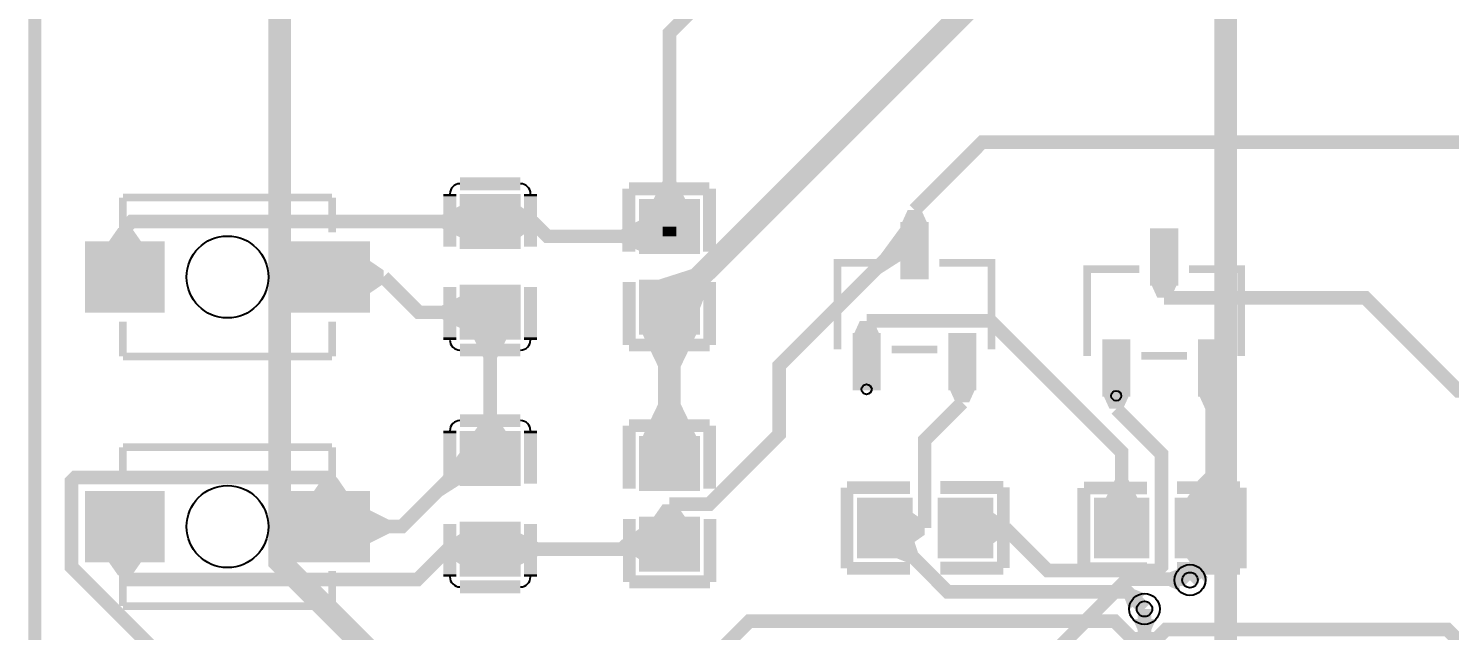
# Model space of a CAD drawing. Header units: millimetres. Extents: x 0 to 114, y -5 to 100.
# Drawn here: x -0.13 to 28.07, y 16.96 to 28.91 of the extents above; entities that cross this region are included whole.
import ezdxf

# ---------------------------------------------------------------- set-up
doc = ezdxf.new("R2010")
doc.units = ezdxf.units.MM
for name, color, linetype, true_color in [('BoardOutLine', 7, 'Continuous', 0xff00ff), ('BottomLayer', 7, 'Continuous', 0x0000ff), ('Document', 7, 'Continuous', 0xffffff), ('Hole', 7, 'Continuous', 0x222222), ('Multi-Layer', 7, 'Continuous', 0xc0c0c0), ('TopLayer', 7, 'Continuous', 0xff0000), ('TopPasteMaskLayer', 7, 'Continuous', 0x808080), ('TopSilkLayer', 7, 'Continuous', 0xffcc00), ('TopSolderMaskLayer', 7, 'Continuous', 0x800080)]:
    doc.layers.add(name, color=color, linetype=linetype, true_color=true_color)

msp = doc.modelspace()

# ---------------------------------------------------------------- hatches: boundary and pattern name
at = {"layer": 'BottomLayer'}
for points in [[(22.72651029999986, 18.2009770599999), (22.710317800000098, 17.74375927999995), (22.50026233999995, 17.84492493999994), (22.5098254400001, 18.11492693999992)], [(21.788013320000005, 17.188949619999903), (22.24551811999993, 17.188949619999903), (22.151766719999955, 16.975447379999878), (21.88176471999998, 16.975447379999878)]]:
    msp.add_hatch(color=256, dxfattribs=at).paths.add_polyline_path(points)
at = {"layer": 'TopLayer'}
for points in [[(12.253854079999996, 25.47782559999996), (12.928859079999825, 25.47782559999996), (12.726357580000126, 25.882828599999925), (12.456355579999922, 25.882828599999925)], [(8.485372920000032, 24.740222299999914), (8.485372920000032, 25.41522729999997), (8.080369919999953, 25.212725800000044), (8.080369919999953, 24.942723799999953)], [(9.585375799999952, 25.577723799999944), (9.585375799999952, 24.577725800000053), (8.485352600000056, 24.577725800000053), (8.485352600000056, 25.577723799999944)], [(9.585398659999896, 25.41522729999997), (9.585398659999896, 24.740222299999914), (9.874808799999869, 24.942723799999953), (9.874808799999869, 25.212725800000044)], [(12.041352599999868, 24.477827599999955), (12.041352599999868, 25.47782559999996), (13.141375799999992, 25.47782559999996), (13.141375799999992, 24.477827599999955)], [(12.041372920000072, 24.477822520000018), (12.041372920000072, 25.12364799999989), (11.636369919999993, 24.921146499999963), (11.636369919999993, 24.651144499999987)], [(17.71991121999997, 25.01924891999988), (17.187974260000033, 25.01924891999988), (17.318941740000014, 25.308595559999958), (17.58894373999999, 25.308595559999958)], [(1.4507286199999498, 24.65784248), (2.1257336199998917, 24.65784248), (1.9232321200000797, 24.94719165999993), (1.6532301199999893, 24.94719165999993)], [(17.187974260000033, 24.97630767999999), (17.187974260000033, 24.301302679999935), (16.782971259999954, 24.042883080000024), (16.782971259999954, 24.42472381999994)], [(17.187951400000088, 23.981740199999876), (17.71992899999998, 23.981740199999876), (17.71992899999998, 25.019254000000046), (17.187951400000088, 25.019254000000046)], [(22.140951400000063, 23.854740199999924), (22.672928999999954, 23.854740199999924), (22.672928999999954, 24.89225399999998), (22.140951400000063, 24.89225399999998)], [(2.5530301999999665, 24.657862799999975), (2.5530301999999665, 23.297845199999983), (1.0230358000000024, 23.297845199999983), (1.0230358000000024, 24.657862799999975)], [(5.093030200000044, 24.657862799999975), (5.093030200000044, 23.297845199999983), (6.623024599999894, 23.297845199999983), (6.623024599999894, 24.657862799999975)], [(6.6230372999999645, 23.640381979999916), (6.6230372999999645, 24.31538697999997), (6.918523120000032, 24.11288547999993), (6.918523120000032, 23.842883479999955)], [(12.231700200000091, 23.877798319999897), (13.141398659999936, 23.215876859999867), (13.396615320000024, 23.86497385999985), (13.028239119999967, 24.133012440000016)], [(9.585375799999952, 23.77762580000001), (9.585375799999952, 22.77762779999989), (8.485352600000056, 22.77762779999989), (8.485352600000056, 23.77762580000001)], [(12.041352599999868, 22.87783079999997), (12.041352599999868, 23.877828799999975), (13.141375799999992, 23.877828799999975), (13.141375799999992, 22.87783079999997)], [(22.14091330000008, 23.854730039999936), (22.6729721800001, 23.854730039999936), (22.541943739999965, 23.56538339999986), (22.27194173999999, 23.56538339999986)], [(8.485372920000032, 22.940147159999924), (8.485372920000032, 23.615152159999866), (8.080369919999953, 23.41265065999994), (8.080369919999953, 23.142648659999963)], [(13.141398659999936, 22.877858739999965), (12.041372920000072, 22.877858739999965), (12.366350679999982, 22.202841039999953), (12.816362479999839, 22.202841039999953)], [(16.76995376000002, 22.81671585999993), (16.237955839999927, 22.81671585999993), (16.368984280000063, 23.106186959999945), (16.638986279999813, 23.106186959999945)], [(9.372859080000012, 22.77764811999998), (8.697854079999956, 22.77764811999998), (8.900355579999882, 22.372645119999902), (9.170357580000086, 22.372645119999902)], [(16.237940599999888, 21.779229999999984), (16.76994359999992, 21.779229999999984), (16.76994359999992, 22.816743799999927), (16.237940599999888, 22.816743799999927)], [(18.13793679999992, 21.779229999999984), (18.669939799999952, 21.779229999999984), (18.669939799999952, 22.816743799999927), (18.13793679999992, 22.816743799999927)], [(21.190940599999863, 21.652229999999918), (21.722943599999894, 21.652229999999918), (21.722943599999894, 22.68974379999986), (21.190940599999863, 22.68974379999986)], [(23.090936799999895, 21.652229999999918), (23.622939799999926, 21.652229999999918), (23.622939799999926, 22.68974379999986), (23.090936799999895, 22.68974379999986)], [(18.137931719999983, 21.779260479999948), (18.66992963999985, 21.779260479999948), (18.53890119999994, 21.489974800000027), (18.268899199999964, 21.489974800000027)], [(12.041372920000072, 20.778701139999953), (13.141398659999936, 20.778701139999953), (12.816362479999839, 21.453718839999965), (12.366350679999982, 21.453718839999965)], [(21.190892340000005, 21.652260479999995), (21.722953759999996, 21.652260479999995), (21.59192277999989, 21.36297479999996), (21.321920779999914, 21.36297479999996)], [(23.090931719999958, 21.652260479999995), (23.622993140000176, 21.652260479999995), (23.49196216000007, 21.36297479999996), (23.221960160000094, 21.36297479999996)], [(8.697854079999956, 20.87885080000001), (9.372859080000012, 20.87885080000001), (9.170357580000086, 21.174273119999953), (8.900355579999882, 21.174273119999953)], [(8.485352600000056, 19.87887820000003), (8.485352600000056, 20.878876199999922), (9.585375799999952, 20.878876199999922), (9.585375799999952, 19.87887820000003)], [(13.141375799999992, 20.778673199999957), (13.141375799999992, 19.778675199999952), (12.041352599999868, 19.778675199999952), (12.041352599999868, 20.778673199999957)], [(8.485372920000032, 19.88923123999996), (8.485372920000032, 20.564236240000014), (8.080369919999953, 20.012652379999963), (8.080369919999953, 19.630811640000047)], [(6.195562920000043, 19.704842480000025), (5.5205579199999875, 19.704842480000025), (5.723059419999913, 20.000267339999937), (5.99306141999989, 20.000267339999937)], [(21.22744548000003, 19.54615597999998), (21.902450480000084, 19.54615597999998), (21.69994897999993, 19.951158979999946), (21.42994698000018, 19.951158979999946)], [(22.827594679999834, 19.54615597999998), (23.50259967999989, 19.54615597999998), (23.300098179999964, 19.835441660000015), (23.030096179999987, 19.835441660000015)], [(2.5530301999999665, 19.704862799999887), (2.5530301999999665, 18.34484520000001), (1.0230358000000024, 18.34484520000001), (1.0230358000000024, 19.704862799999887)], [(5.093030200000044, 19.704862799999887), (5.093030200000044, 18.34484520000001), (6.623024599999894, 18.34484520000001), (6.623024599999894, 19.704862799999887)], [(12.253854079999996, 19.17867385999989), (12.928859079999825, 19.17867385999989), (12.726357580000126, 19.468144960000018), (12.456355579999922, 19.468144960000018)], [(16.366108999999938, 19.546163599999886), (17.366106999999943, 19.546163599999886), (17.366106999999943, 18.44614039999999), (16.366108999999938, 18.44614039999999)], [(17.966105800000037, 19.546163599999886), (18.96610380000004, 19.546163599999886), (18.96610380000004, 18.44614039999999), (17.966105800000037, 18.44614039999999)], [(22.06495459999985, 18.44614039999999), (21.064956599999846, 18.44614039999999), (21.064956599999846, 19.546163599999886), (22.06495459999985, 19.546163599999886)], [(23.66495139999995, 18.44614039999999), (22.664953399999945, 18.44614039999999), (22.664953399999945, 19.546163599999886), (23.66495139999995, 19.546163599999886)], [(6.6230372999999645, 18.68738197999994), (6.6230372999999645, 19.362386979999997), (7.028040300000043, 19.159885479999957), (7.028040300000043, 18.88988347999998)], [(13.141375799999992, 19.178676399999972), (13.141375799999992, 18.178678399999853), (12.041352599999868, 18.178678399999853), (12.041352599999868, 19.178676399999972)], [(17.36613494000005, 19.333677360000024), (17.36613494000005, 18.65867235999997), (17.655603499999984, 18.861173859999894), (17.655603499999984, 19.131175859999985)], [(18.966098719999877, 19.333677360000024), (18.966098719999877, 18.65867235999997), (19.255569820000005, 18.861173859999894), (19.255569820000005, 19.131175859999985)], [(8.485372920000032, 18.24139353999999), (8.485372920000032, 18.916398539999932), (8.196150740000007, 18.713897039999893), (8.196150740000007, 18.44389504000003)], [(8.485352600000056, 18.078780199999983), (8.485352600000056, 19.078778199999988), (9.585375799999952, 19.078778199999988), (9.585375799999952, 18.078780199999983)], [(9.585398659999896, 18.916398539999932), (9.585398659999896, 18.24139353999999), (9.990401659999975, 18.44389504000003), (9.990401659999975, 18.713897039999893)], [(12.041372920000072, 18.341172359999973), (12.041372920000072, 19.01617736000003), (11.752150740000047, 18.81367585999999), (11.752150740000047, 18.5436738599999)], [(17.36613494000005, 18.996990199999914), (16.976023959999907, 18.44613023999989), (17.362650059999964, 18.291296919999922), (17.52095556000006, 18.514834699999938)], [(2.1257336199998917, 18.344865519999985), (1.4507286199999498, 18.344865519999985), (1.6532301199999893, 18.05564333999996), (1.9232321200000797, 18.05564333999996)], [(23.50259967999989, 18.44613023999989), (22.827594679999834, 18.44613023999989), (23.030096179999987, 18.156969019999906), (23.300098179999964, 18.156969019999906)], [(23.219872280000004, 17.90937998000004), (22.937957680000068, 18.269704380000007), (23.05947381999988, 18.291970019999894), (23.27072054000007, 18.02196802000003)], [(22.035863980000045, 17.69509542000003), (21.712359420000098, 17.371590859999856), (21.62768343999994, 17.58885229999987), (21.818602540000143, 17.77977139999996)]]:
    msp.add_hatch(color=256, dxfattribs=at).paths.add_polyline_path(points)
at = {"layer": 'TopPasteMaskLayer'}
for points in [[(9.585375799999952, 25.577723799999944), (9.585375799999952, 24.577725800000053), (8.485352600000056, 24.577725800000053), (8.485352600000056, 25.577723799999944)], [(12.041352599999868, 24.477827599999955), (12.041352599999868, 25.47782559999996), (13.141375799999992, 25.47782559999996), (13.141375799999992, 24.477827599999955)], [(17.187951400000088, 23.981740199999876), (17.71992899999998, 23.981740199999876), (17.71992899999998, 25.019254000000046), (17.187951400000088, 25.019254000000046)], [(22.140951400000063, 23.854740199999924), (22.672928999999954, 23.854740199999924), (22.672928999999954, 24.89225399999998), (22.140951400000063, 24.89225399999998)], [(2.5530301999999665, 24.657862799999975), (2.5530301999999665, 23.297845199999983), (1.0230358000000024, 23.297845199999983), (1.0230358000000024, 24.657862799999975)], [(5.093030200000044, 24.657862799999975), (5.093030200000044, 23.297845199999983), (6.623024599999894, 23.297845199999983), (6.623024599999894, 24.657862799999975)], [(9.585375799999952, 23.77762580000001), (9.585375799999952, 22.77762779999989), (8.485352600000056, 22.77762779999989), (8.485352600000056, 23.77762580000001)], [(12.041352599999868, 22.87783079999997), (12.041352599999868, 23.877828799999975), (13.141375799999992, 23.877828799999975), (13.141375799999992, 22.87783079999997)], [(16.237940599999888, 21.779229999999984), (16.76994359999992, 21.779229999999984), (16.76994359999992, 22.816743799999927), (16.237940599999888, 22.816743799999927)], [(18.13793679999992, 21.779229999999984), (18.669939799999952, 21.779229999999984), (18.669939799999952, 22.816743799999927), (18.13793679999992, 22.816743799999927)], [(21.190940599999863, 21.652229999999918), (21.722943599999894, 21.652229999999918), (21.722943599999894, 22.68974379999986), (21.190940599999863, 22.68974379999986)], [(23.090936799999895, 21.652229999999918), (23.622939799999926, 21.652229999999918), (23.622939799999926, 22.68974379999986), (23.090936799999895, 22.68974379999986)], [(8.485352600000056, 19.87887820000003), (8.485352600000056, 20.878876199999922), (9.585375799999952, 20.878876199999922), (9.585375799999952, 19.87887820000003)], [(13.141375799999992, 20.778673199999957), (13.141375799999992, 19.778675199999952), (12.041352599999868, 19.778675199999952), (12.041352599999868, 20.778673199999957)], [(2.5530301999999665, 19.704862799999887), (2.5530301999999665, 18.34484520000001), (1.0230358000000024, 18.34484520000001), (1.0230358000000024, 19.704862799999887)], [(5.093030200000044, 19.704862799999887), (5.093030200000044, 18.34484520000001), (6.623024599999894, 18.34484520000001), (6.623024599999894, 19.704862799999887)], [(16.366108999999938, 19.546163599999886), (17.366106999999943, 19.546163599999886), (17.366106999999943, 18.44614039999999), (16.366108999999938, 18.44614039999999)], [(17.966105800000037, 19.546163599999886), (18.96610380000004, 19.546163599999886), (18.96610380000004, 18.44614039999999), (17.966105800000037, 18.44614039999999)], [(22.06495459999985, 18.44614039999999), (21.064956599999846, 18.44614039999999), (21.064956599999846, 19.546163599999886), (22.06495459999985, 19.546163599999886)], [(23.66495139999995, 18.44614039999999), (22.664953399999945, 18.44614039999999), (22.664953399999945, 19.546163599999886), (23.66495139999995, 19.546163599999886)], [(13.141375799999992, 19.178676399999972), (13.141375799999992, 18.178678399999853), (12.041352599999868, 18.178678399999853), (12.041352599999868, 19.178676399999972)], [(8.485352600000056, 18.078780199999983), (8.485352600000056, 19.078778199999988), (9.585375799999952, 19.078778199999988), (9.585375799999952, 18.078780199999983)]]:
    msp.add_hatch(color=256, dxfattribs=at).paths.add_polyline_path(points)
at = {"layer": 'TopSolderMaskLayer'}
for points in [[(9.641264832258116, 25.62391031026391), (9.641264832258116, 24.531548673900375), (8.42947905161293, 24.531548673900375), (8.42947905161293, 25.62391031026391)], [(11.98547905161297, 24.43164343577712), (11.98547905161297, 25.524005072140653), (13.197264832258156, 25.524005072140653), (13.197264832258156, 24.43164343577712)], [(17.174931148323026, 23.93219655712562), (17.732956713852104, 23.93219655712562), (17.732956713852104, 25.068780665075224), (17.174931148323026, 25.068780665075224)], [(22.127931148323, 23.80519655712567), (22.68595671385208, 23.80519655712567), (22.68595671385208, 24.94178066507527), (22.127931148323, 24.94178066507527)], [(2.5784259832524867, 24.683263274385013), (2.5784259832524867, 23.272444725614946), (0.9976315832525415, 23.272444725614946), (0.9976315832525415, 24.683263274385013)], [(5.067631043349479, 24.683263274385013), (5.067631043349479, 23.272444725614946), (6.648425443349538, 23.272444725614946), (6.648425443349538, 24.683263274385013)], [(9.641264832258116, 23.823812310263975), (9.641264832258116, 22.731450673900213), (8.42947905161293, 22.731450673900213), (8.42947905161293, 23.823812310263975)], [(11.98547905161297, 22.83164194369499), (11.98547905161297, 23.92400358005864), (13.197264832258156, 23.92400358005864), (13.197264832258156, 22.83164194369499)], [(16.224917860931214, 21.729703334924807), (16.78297007015624, 21.729703334924807), (16.78297007015624, 22.86628744287418), (16.224917860931214, 22.86628744287418)], [(18.124917792018664, 21.729703334924807), (18.68297000124369, 21.729703334924807), (18.68297000124369, 22.86628744287418), (18.124917792018664, 22.86628744287418)], [(21.177917860931416, 21.60270333492474), (21.735970070156213, 21.60270333492474), (21.735970070156213, 22.739287442874115), (21.177917860931416, 22.739287442874115)], [(23.077917792018866, 21.60270333492474), (23.63597000124389, 21.60270333492474), (23.63597000124389, 22.739287442874115), (23.077917792018866, 22.739287442874115)], [(8.42947905161293, 19.832691689736066), (8.42947905161293, 20.9250533260996), (9.641264832258116, 20.9250533260996), (9.641264832258116, 19.832691689736066)], [(13.197264832258156, 20.82486205630505), (13.197264832258156, 19.732500419941402), (11.98547905161297, 19.732500419941402), (11.98547905161297, 20.82486205630505)], [(2.5784259832524867, 19.730263274385038), (2.5784259832524867, 18.31944472561497), (0.9976315832525415, 18.31944472561497), (0.9976315832525415, 19.730263274385038)], [(5.067631043349479, 19.730263274385038), (5.067631043349479, 18.31944472561497), (6.648425443349538, 18.31944472561497), (6.648425443349538, 19.730263274385038)], [(16.315308999999957, 19.59696477302043), (17.416906999999924, 19.59696477302043), (17.416906999999924, 18.395339226979445), (16.315308999999957, 18.395339226979445)], [(17.915310961290402, 19.59696477302043), (19.01690896129014, 19.59696477302043), (19.01690896129014, 18.395339226979445), (17.915310961290402, 18.395339226979445)], [(22.115764922580524, 18.395339226979445), (21.014166922580557, 18.395339226979445), (21.014166922580557, 19.59696477302043), (22.115764922580524, 19.59696477302043)], [(23.71574107741924, 18.395339226979445), (22.6141430774195, 18.395339226979445), (22.6141430774195, 19.59696477302043), (23.71574107741924, 19.59696477302043)], [(13.197264832258156, 19.22486056422281), (13.197264832258156, 18.13249892785916), (11.98547905161297, 18.13249892785916), (11.98547905161297, 19.22486056422281)], [(8.42947905161293, 18.03259368973613), (8.42947905161293, 19.124955326099666), (9.641264832258116, 19.124955326099666), (9.641264832258116, 18.03259368973613)]]:
    msp.add_hatch(color=256, dxfattribs=at).paths.add_polyline_path(points)

# ---------------------------------------------------------------- linework, layer by layer
at = {"layer": 'BoardOutLine', "const_width": 0.254}
msp.add_lwpolyline([(0, 99.99979999999994), (100.20300000000009, 99.94899999999996), (100.07599999999991, 0), (0, 0), (0, 99.99979999999994)], close=True, dxfattribs=at)
at = {"layer": 'BottomLayer'}
for points, const_width in [([(8.145602200000098, 15.045232800000008), (4.860620199999971, 18.33021480000002), (4.860620199999971, 43.272506799999974), (3.4290761999999404, 44.70405079999989)], 0.4500118), ([(20.44707619999997, 35.05205079999996), (23.62588620000008, 31.873240799999962), (23.62588620000008, 9.092996799999923), (22.108744199999933, 7.575854800000002)], 0.4500118), ([(22.92002019999984, 17.965216800000007), (22.905288199999973, 17.97994879999999), (21.675166199999808, 17.97994879999999), (15.301544199999967, 11.60632679999992), (15.301544199999967, 6.0132467999999335)], 0.27000199999999996), ([(18.916980200000012, 5.931966800000055), (22.01679619999993, 9.031782799999974), (22.01679619999993, 17.390668799999958)], 0.27000199999999996)]:
    msp.add_lwpolyline(points, dxfattribs=dict(at, const_width=const_width))
at = {"layer": 'Document'}
for centre in [(16.503904000000034, 21.74925799999994), (21.45690399999978, 21.622257999999988)]:
    msp.add_circle(centre, 0.10007600000000001, dxfattribs=at)
at = {"layer": 'Hole'}
for centre in [(22.92002019999984, 17.965216800000007), (22.01679619999993, 17.390668799999958)]:
    msp.add_circle(centre, 0.15250160000000001, dxfattribs=at)
at = {"layer": 'Multi-Layer'}
for centre in [(22.92002019999984, 17.965216800000007), (22.01679619999993, 17.390668799999958)]:
    msp.add_circle(centre, 0.30500320000000003, dxfattribs=at)
at = {"layer": 'TopLayer'}
for points, const_width in [([(12.590780000000109, 24.978359999999952), (12.590780000000109, 28.81883999999991), (19.997419999999806, 36.228020000000015), (26.52013999999997, 36.228020000000015), (29.59861999999987, 33.146999999999935)], 0.27000199999999996), ([(20.447000000000003, 35.05199999999991), (20.447000000000003, 31.234379999999874), (12.590780000000109, 23.37815999999998)], 0.4500118), ([(56.49975999999981, 4.696459999999888), (56.029859999999985, 4.696459999999888), (50.970179999999914, 9.758680000000027), (50.970179999999914, 12.263119999999958), (44.561759999999936, 18.668999999999983), (40.548560000000066, 18.668999999999983), (32.56533999999999, 26.65476000000001), (18.798540000000116, 26.65476000000001), (17.45487999999989, 25.308559999999943)], 0.27000199999999996), ([(17.45487999999989, 24.904700000000048), (17.45487999999989, 25.308559999999943)], 0.27000199999999996), ([(9.034780000000069, 25.07741999999996), (1.917699999999968, 25.07741999999996), (1.788159999999948, 24.94787999999994)], 0.27000199999999996), ([(9.034780000000069, 25.07741999999996), (9.875519999999938, 25.07741999999996)], 0.27000199999999996), ([(12.590780000000109, 24.785319999999956), (10.167620000000056, 24.785319999999956), (9.875519999999938, 25.07741999999996)], 0.27000199999999996), ([(12.59136419999993, 24.882144799999992), (12.59136419999993, 24.977902800000038)], 0.27000199999999996), ([(1.788159999999948, 23.97759999999994), (1.788159999999948, 24.94787999999994)], 0.27000199999999996), ([(17.45487999999989, 24.904700000000048), (14.76755999999989, 22.217379999999935), (14.76755999999989, 20.853399999999965), (13.380719999999997, 19.469100000000026), (12.590780000000109, 19.469100000000026)], 0.27000199999999996), ([(12.59136419999993, 24.882144799999992), (12.59136419999993, 24.78613280000002)], 0.27000199999999996), ([(17.45394019999992, 24.50063679999994), (17.45394019999992, 24.904750799999988)], 0.27000199999999996), ([(22.40788000000009, 24.373839999999973), (22.40788000000009, 23.566119999999955)], 0.27000199999999996), ([(5.857239999999933, 23.97759999999994), (6.918959999999856, 23.97759999999994)], 0.27000199999999996), ([(9.034780000000069, 23.276559999999904), (7.6200000000000045, 23.276559999999904), (6.918959999999856, 23.97759999999994)], 0.27000199999999996), ([(35.41885220000006, 18.666002799999887), (32.36780420000002, 21.717050799999924), (28.248178200000098, 21.717050799999924), (26.399820200000136, 23.5654088), (22.406940199999895, 23.5654088)], 0.27000199999999996), ([(9.034780000000069, 21.173440000000028), (9.034780000000069, 23.276559999999904)], 0.27000199999999996), ([(12.590780000000109, 23.37815999999998), (12.590780000000109, 20.279359999999997)], 0.4500118), ([(16.50491999999997, 23.106379999999945), (18.9611000000001, 23.106379999999945), (21.564599999999814, 20.500339999999937), (21.564599999999814, 18.996659999999906)], 0.27000199999999996), ([(16.50491999999997, 22.298659999999927), (16.50491999999997, 23.106379999999945)], 0.27000199999999996), ([(18.404840000000036, 22.298659999999927), (18.404840000000036, 21.490940000000023)], 0.27000199999999996), ([(21.457919999999945, 22.171659999999974), (21.457919999999945, 21.363939999999957)], 0.27000199999999996), ([(23.35784000000001, 22.171659999999974), (23.35784000000001, 21.363939999999957)], 0.27000199999999996), ([(18.40390019999984, 21.489974800000027), (17.655616200000054, 20.7416907999999), (17.655616200000054, 18.996202799999992)], 0.27000199999999996), ([(21.456980199999975, 21.36297479999996), (22.354616199999896, 20.465338799999927), (22.354616199999896, 18.235726799999952), (22.27562219999993, 18.156732799999986), (20.09503219999999, 18.156732799999986), (19.255562199999872, 18.996202799999992)], 0.27000199999999996), ([(23.165130199999908, 19.835418799999957), (23.35690020000004, 20.027188799999976), (23.35690020000004, 21.36297479999996)], 0.27000199999999996), ([(9.034780000000069, 20.777199999999993), (9.034780000000069, 21.173440000000028)], 0.27000199999999996), ([(9.034780000000069, 20.777199999999993), (7.284719999999993, 19.024599999999964), (5.857239999999933, 19.024599999999964)], 0.27000199999999996), ([(9.03536419999989, 20.378978799999913), (9.03536419999989, 20.776742799999965)], 0.27000199999999996), ([(7.268286200000034, 15.973602799999867), (2.976956200000018, 15.973602799999867), (0.7275322000000415, 18.223026799999957), (0.7275322000000415, 19.92177879999997), (0.8060181999999259, 20.000264799999968), (5.858078200000023, 20.000264799999968)], 0.27000199999999996), ([(5.857239999999933, 19.024599999999964), (5.857239999999933, 19.999959999999874)], 0.27000199999999996), ([(23.1647999999999, 18.996659999999906), (23.1647999999999, 19.83486000000005)], 0.27000199999999996), ([(12.590780000000109, 18.67915999999991), (12.590780000000109, 19.469100000000026)], 0.27000199999999996), ([(1.788159999999948, 19.024599999999964), (1.788159999999948, 18.05686000000003)], 0.27000199999999996), ([(16.86618420000002, 18.996202799999992), (17.260900200000037, 18.996202799999992)], 0.27000199999999996), ([(17.261840000000007, 18.996659999999906), (17.655540000000087, 18.996659999999906)], 0.27000199999999996), ([(17.261840000000007, 18.996659999999906), (17.261840000000007, 18.585179999999923), (18.112739999999917, 17.731739999999945), (21.676360000000045, 17.731739999999945), (22.016719999999964, 17.391379999999913)], 0.27000199999999996), ([(18.46579999999983, 18.996659999999906), (19.255739999999946, 18.996659999999906)], 0.27000199999999996), ([(23.1647999999999, 18.996659999999906), (23.1647999999999, 18.155919999999924)], 0.27000199999999996), ([(8.196148200000039, 18.57888079999998), (7.5916281999999455, 17.974360799999886), (1.8695161999999073, 17.974360799999886), (1.7882362000000285, 18.055640799999992)], 0.27000199999999996), ([(9.034780000000069, 18.580100000000016), (8.196579999999926, 18.580100000000016)], 0.27000199999999996), ([(11.752579999999966, 18.67915999999991), (11.653519999999958, 18.580100000000016), (9.034780000000069, 18.580100000000016)], 0.27000199999999996), ([(12.590780000000109, 18.67915999999991), (11.752579999999966, 18.67915999999991)], 0.27000199999999996), ([(23.165130199999908, 18.156986799999913), (23.111790199999973, 18.156986799999913), (22.92002019999984, 17.965216800000007)], 0.27000199999999996), ([(14.350999999999999, 14.262100000000032), (13.561059999999884, 15.052040000000034), (13.561059999999884, 16.532860000000028), (14.175740000000019, 17.14754000000005), (21.42743999999982, 17.14754000000005), (21.7728800000001, 16.802099999999996), (22.260560000000055, 16.802099999999996), (22.44090000000017, 16.982439999999997), (28.026359999999954, 16.982439999999997), (28.22447999999997, 16.78431999999998), (28.22447999999997, 16.151859999999942), (27.802839999999946, 15.730219999999917), (19.311619999999834, 15.730219999999917), (19.12620000000004, 15.913099999999986)], 0.27000199999999996)]:
    msp.add_lwpolyline(points, dxfattribs=dict(at, const_width=const_width))
at = {"layer": 'TopSilkLayer'}
for points, const_width in [([(9.635388399999897, 25.827761399999986), (8.435365400000023, 25.827761399999986)], 0.254), ([(8.235340399999927, 25.627736400000003), (8.235340399999927, 25.57774919999997)], 0.254), ([(8.235340399999927, 24.577725800000053), (8.235340399999927, 25.57774919999997)], 0.254), ([(9.83538800000008, 25.627761799999917), (9.83538800000008, 25.57774919999997)], 0.254), ([(9.83538800000008, 24.577725800000053), (9.83538800000008, 25.57774919999997)], 0.254), ([(11.78623499999992, 24.478411800000003), (11.78623499999992, 25.72837119999997)], 0.254), ([(11.78623499999992, 25.72837119999997), (13.386282600000072, 25.72837119999997)], 0.254), ([(13.386282600000072, 24.478411800000003), (13.386282600000072, 25.72837119999997)], 0.254), ([(5.899226200000044, 25.55405099999996), (1.7468341999999666, 25.55405099999996)], 0.1524), ([(1.7468341999999666, 25.55405099999996), (1.7468341999999666, 24.861062800000013)], 0.1524), ([(5.899226200000044, 25.55405099999996), (5.899226200000044, 24.861062800000013)], 0.1524), ([(15.927730400000087, 22.540544199999886), (15.927730400000087, 24.25793980000003), (16.959351399999946, 24.25793980000003)], 0.1524), ([(18.98014999999998, 22.540544199999886), (18.98014999999998, 24.25793980000003), (17.948528999999894, 24.25793980000003)], 0.1524), ([(11.791340399999967, 23.877828799999975), (11.791340399999967, 22.627793199999928)], 0.254), ([(13.39138800000012, 23.877828799999975), (13.39138800000012, 22.627793199999928)], 0.254), ([(20.880730399999834, 22.413544199999933), (20.880730399999834, 24.130939799999965), (21.912351400000148, 24.130939799999965)], 0.1524), ([(23.933149999999955, 22.413544199999933), (23.933149999999955, 24.130939799999965), (22.90152899999987, 24.130939799999965)], 0.1524), ([(8.235340399999927, 23.777651199999923), (8.235340399999927, 22.77775479999991)], 0.254), ([(9.83538800000008, 23.777651199999923), (9.83538800000008, 22.77775479999991)], 0.254), ([(1.7468341999999666, 22.401656999999886), (1.7468341999999666, 23.094645199999945)], 0.1524), ([(5.899226200000044, 22.401656999999886), (5.899226200000044, 23.094645199999945)], 0.1524), ([(8.235340399999927, 22.727767599999993), (8.235340399999927, 22.77775479999991)], 0.254), ([(9.83538800000008, 22.727742199999966), (9.83538800000008, 22.77775479999991)], 0.254), ([(9.635388399999897, 22.527742599999897), (8.435365400000023, 22.527742599999897)], 0.254), ([(11.791340399999967, 22.627793199999928), (13.39138800000012, 22.627793199999928)], 0.254), ([(17.909336800000005, 22.540544199999886), (16.998543600000062, 22.540544199999886)], 0.1524), ([(5.899226200000044, 22.401656999999886), (1.7468341999999666, 22.401656999999886)], 0.1524), ([(22.86233679999998, 22.413544199999933), (21.95154359999981, 22.413544199999933)], 0.1524), ([(8.435339999999883, 21.128761399999917), (9.635362999999984, 21.128761399999917)], 0.254), ([(13.39138800000012, 21.028710799999885), (11.791340399999967, 21.028710799999885)], 0.254), ([(11.791340399999967, 19.778675199999952), (11.791340399999967, 21.028710799999885)], 0.254), ([(13.39138800000012, 19.778675199999952), (13.39138800000012, 21.028710799999885)], 0.254), ([(8.235340399999927, 20.928761799999847), (8.235340399999927, 20.878749199999902)], 0.254), ([(8.235340399999927, 19.87885279999989), (8.235340399999927, 20.878749199999902)], 0.254), ([(9.83538800000008, 20.928736399999934), (9.83538800000008, 20.878749199999902)], 0.254), ([(9.83538800000008, 19.87885279999989), (9.83538800000008, 20.878749199999902)], 0.254), ([(5.899226200000044, 20.60105099999987), (1.7468341999999666, 20.60105099999987)], 0.1524), ([(1.7468341999999666, 20.60105099999987), (1.7468341999999666, 19.90806280000004)], 0.1524), ([(5.899226200000044, 20.60105099999987), (5.899226200000044, 19.90806280000004)], 0.1524), ([(16.116071399999896, 19.7961757999999), (16.116071399999896, 18.196128199999976)], 0.254), ([(17.366106999999943, 19.7961757999999), (16.116071399999896, 19.7961757999999)], 0.254), ([(17.966690000000085, 19.80128119999995), (19.216649399999937, 19.80128119999995)], 0.254), ([(19.216649399999937, 19.80128119999995), (19.216649399999937, 18.20123359999991)], 0.254), ([(22.064370399999802, 19.791070399999967), (20.81441099999995, 19.791070399999967)], 0.254), ([(20.81441099999995, 18.191022799999928), (20.81441099999995, 19.791070399999967)], 0.254), ([(22.664953399999945, 19.7961757999999), (23.91498899999999, 19.7961757999999)], 0.254), ([(23.91498899999999, 18.196128199999976), (23.91498899999999, 19.7961757999999)], 0.254), ([(8.235340399999927, 19.078778199999988), (8.235340399999927, 18.078754799999956)], 0.254), ([(9.83538800000008, 19.078778199999988), (9.83538800000008, 18.078754799999956)], 0.254), ([(11.796445800000015, 19.178092199999924), (11.796445800000015, 17.928132799999958)], 0.254), ([(13.39649339999994, 19.178092199999924), (13.39649339999994, 17.928132799999958)], 0.254), ([(1.7468341999999666, 17.448656999999912), (1.7468341999999666, 18.14164519999997)], 0.1524), ([(5.899226200000044, 17.448656999999912), (5.899226200000044, 18.14164519999997)], 0.1524), ([(8.235340399999927, 18.028742199999897), (8.235340399999927, 18.078754799999956)], 0.254), ([(9.83538800000008, 18.028767600000037), (9.83538800000008, 18.078754799999956)], 0.254), ([(13.39649339999994, 17.928132799999958), (11.796445800000015, 17.928132799999958)], 0.254), ([(17.366106999999943, 18.196128199999976), (16.116071399999896, 18.196128199999976)], 0.254), ([(17.966690000000085, 18.20123359999991), (19.216649399999937, 18.20123359999991)], 0.254), ([(22.064370399999802, 18.191022799999928), (20.81441099999995, 18.191022799999928)], 0.254), ([(22.664953399999945, 18.196128199999976), (23.91498899999999, 18.196128199999976)], 0.254), ([(8.435339999999883, 17.82874259999994), (9.635362999999984, 17.82874259999994)], 0.254), ([(5.899226200000044, 17.448656999999912), (1.7468341999999666, 17.448656999999912)], 0.1524)]:
    msp.add_lwpolyline(points, dxfattribs=dict(at, const_width=const_width))
for centre in [(3.822953999999868, 23.977853999999866), (3.822953999999868, 19.02485399999989)]:
    msp.add_circle(centre, 0.813308, dxfattribs=at)
for centre, radius, start, end in [((8.435365400000023, 25.627736400000003), 0.200025, 90, 179.99999999999338), ((9.635388399999897, 25.627761799999917), 0.1999996, 359.99999999998823, 90), ((8.435365400000023, 22.72776759999988), 0.200025, 179.99999999997354, 270), ((9.635388399999897, 22.727742199999966), 0.1999996, 270, 0), ((8.435339999999883, 20.928761799999847), 0.1999996, 90, 180.00000000001174), ((9.635362999999984, 20.928736399999934), 0.200025, 0, 90), ((8.435339999999883, 18.028742199999897), 0.1999996, 179.99999999998826, 270), ((9.635362999999984, 18.028767599999924), 0.200025, 270, 0)]:
    msp.add_arc(centre, radius, start, end, dxfattribs=at)

doc.saveas('drawing.dxf')
